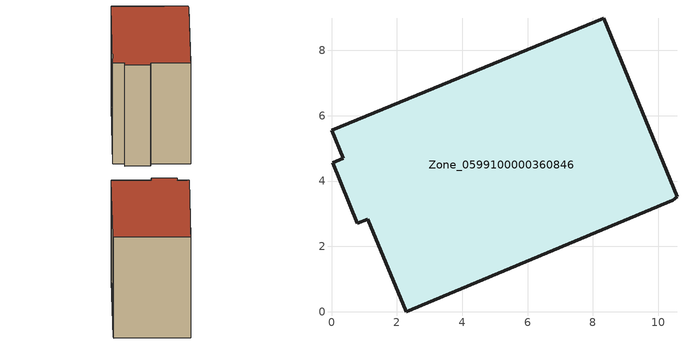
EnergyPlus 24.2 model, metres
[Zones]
Zone_0599100000360846
 floor ground (C_G): 0.79,2.71 0.04,4.55 0.35,4.7 0,5.56 8.33,8.98 10.57,3.52 10.44,3.42 2.29,0 1.1,2.83 z0
 wall outside (C_F): 0.04,4.55 0.79,2.71 1.1,2.83 2.29,0 10.44,3.42 10.57,3.52 8.33,8.98 0,5.56 0.35,4.7 0.04,4.55 z0:8.89
 roof outside (C_R): 10.44,3.42 10.57,3.52 8.33,8.98 0,5.56 0.35,4.7 0.04,4.55 0.79,2.71 1.1,2.83 2.29,0 z8.89
[BUILDING]
Pand.0599100000360846: North Axis=0; Terrain=City; Loads Convergence Tolerance Value=0.04; Temperature Convergence Tolerance Value=0.4; Solar Distribution=FullExterior; Maximum Number of Warmup Days=25; Minimum Number of Warmup Days=1
[Site:Location]
Rotterdam.The.Hague.AP_ZH_NLD Design_Conditions: Latitude=51.96; Longitude=4.45; Time Zone=1; Elevation=-4.5
[SITE:GROUNDTEMPERATURE:BUILDINGSURFACE]
18, 18, 18, 18, 18, 18, 18, 18, 18, 18, 18, 18
[MATERIAL] Thermal Absorptance=0.9; Solar Absorptance=0.7; Visible Absorptance=0.7
Name | Roughness | Thickness | Conductivity | Density | Specific Heat
G.TI.1992-2005 | MediumSmooth | 0.15 | 0.06 | 540 | 1210
F.TI.1992-2005 | Rough | 0.3 | 0.12 | 1920 | 840
R.TI.1992-2005 | MediumRough | 0.2 | 0.08 | 1500 | 1000
[CONSTRUCTION]
C_G: G.TI.1992-2005
C_F: F.TI.1992-2005
C_R: R.TI.1992-2005
[ZONE]
Zone_0599100000360846: Type=1; Multiplier=1; Ceiling Height=Autocalculate; Volume=Autocalculate; Floor Area=autocalculate; Part of Total Floor Area=Yes
[ZONEINFILTRATION:DESIGNFLOWRATE]
Infil_Zone_0599100000360846: Zone or ZoneList or Space or SpaceList=Zone_0599100000360846; Schedule=AlwaysOn; Design Flow Rate Calculation Method=Flow/Area; Flow Rate per Floor Area=0.0015; Constant Term Coefficient=1; Temperature Term Coefficient=0; Velocity Term Coefficient=0; Velocity Squared Term Coefficient=0
[HVACTEMPLATE:ZONE:IDEALLOADSAIRSYSTEM]
Zone_0599100000360846: Maximum Heating Supply Air Temperature=50; Minimum Cooling Supply Air Temperature=13; Maximum Heating Supply Air Humidity Ratio=0.0156; Minimum Cooling Supply Air Humidity Ratio=0.0077; Heating Limit=NoLimit; Cooling Limit=NoLimit; Dehumidification Control Type=ConstantSensibleHeatRatio; Cooling Sensible Heat Ratio=0.7; Dehumidification Setpoint=60; Humidification Control Type=None; Humidification Setpoint=30; Outdoor Air Method=None; Outdoor Air Flow Rate per Person=0.00944; Outdoor Air Flow Rate per Zone Floor Area=0; Outdoor Air Flow Rate per Zone=0; Demand Controlled Ventilation Type=None; Outdoor Air Economizer Type=NoEconomizer; Heat Recovery Type=None; Sensible Heat Recovery Effectiveness=0.7; Latent Heat Recovery Effectiveness=0.65
[ZONECONTROL:THERMOSTAT]
ThermostatControl_Zone_0599100000360846: Zone or ZoneList=Zone_0599100000360846; Control Type Schedule=DualSetpointControlType; Control 1=Thermostat_Zone_0599100000360846; Temperature Difference Between Cutout And Setpoint=0
[THERMOSTATSETPOINT:DUALSETPOINT]
Thermostat_Zone_0599100000360846: Heating Setpoint Temperature Schedule=HeatingSetpoint_Zone_0599100000360846; Cooling Setpoint Temperature Schedule=CoolingSetpoint_Zone_0599100000360846
[SCHEDULE:COMPACT]
HeatingSetpoint_Zone_0599100000360846: Through: 12/31, For: AllDays, Until: 24:00, 21
CoolingSetpoint_Zone_0599100000360846: Through: 12/31, For: AllDays, Until: 24:00, 24
DualSetpointControlType: Through: 12/31, For: AllDays, Until: 24:00, 4
AlwaysOn: Through: 12/31, For: AllDays, Until: 24:00, 1
